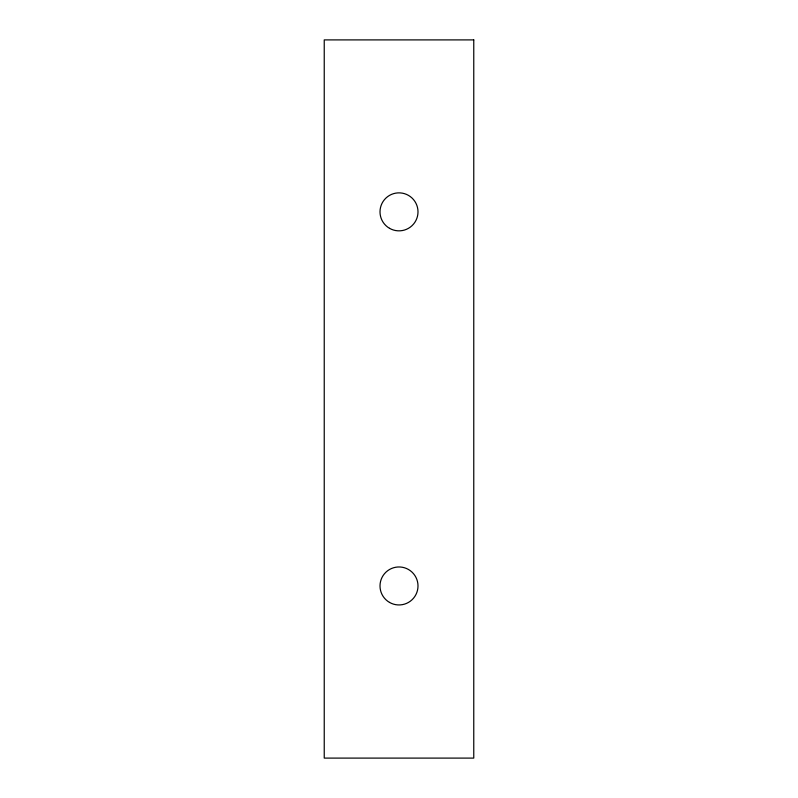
<?xml version="1.0" encoding="UTF-8"?>
<svg xmlns="http://www.w3.org/2000/svg" width="798" height="798" viewBox="0 0 798 798"><rect width="100%" height="100%" fill="white"/><g stroke="black" fill="none" stroke-linecap="round" stroke-linejoin="round"><path stroke-width="1.2" d="M473.763 39.9L324.237 39.9L324.237 758.1L473.763 758.1L473.763 39.9M389.504 602.41A19.002 19.002 0 0 0 418.002 585.961A19.002 19.002 0 0 0 389.504 569.503A19.002 19.002 0 0 0 389.504 602.41M389.504 228.308A19.002 19.002 0 0 0 418.002 211.849A19.002 19.002 0 0 0 389.504 195.4A19.002 19.002 0 0 0 389.504 228.308"/></g></svg>
